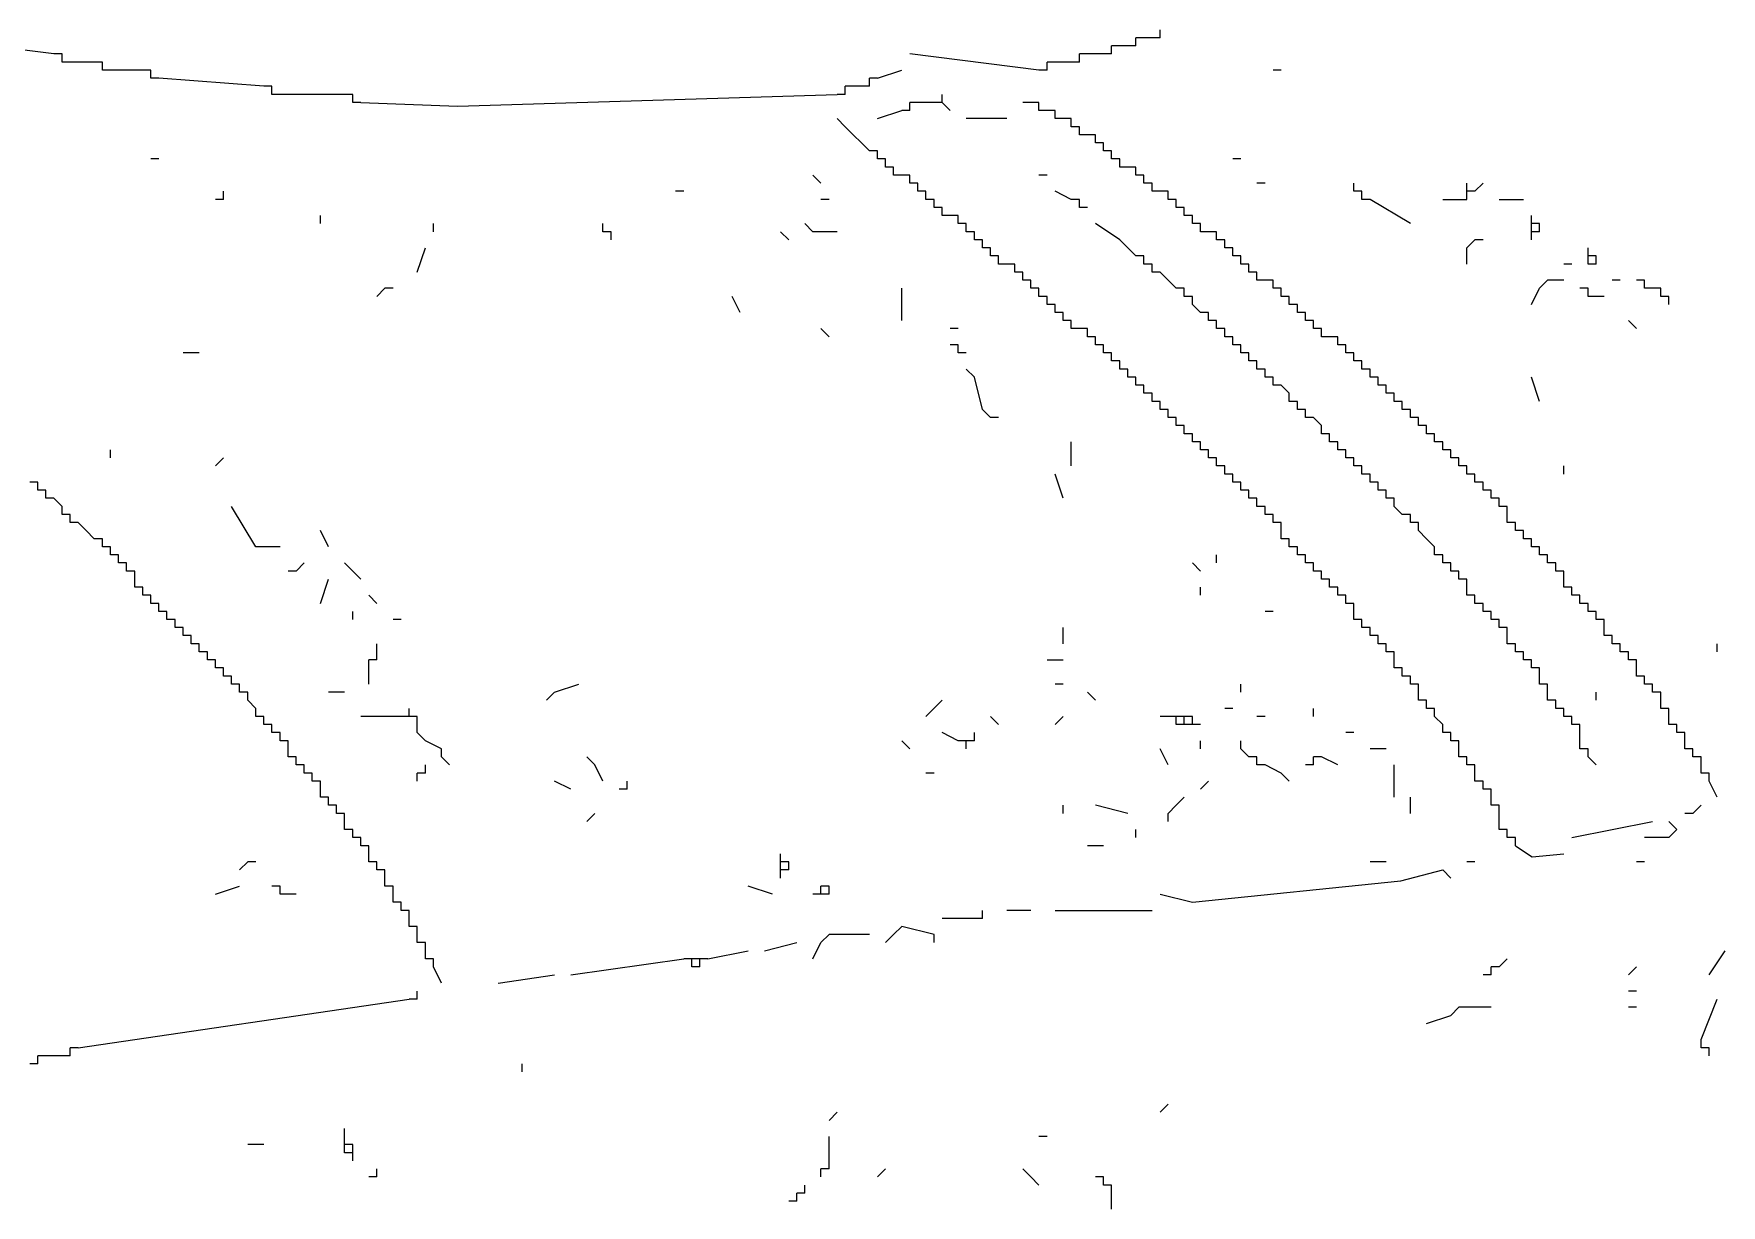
# Model space of a CAD drawing. Extents: x 0.03 to 8.61, y 0.04 to 5.34.
# Drawn here: x 5.547 to 7.011, y 1.635 to 2.649 of the extents above; entities that cross this region are included whole.
import ezdxf

# ---------------------------------------------------------------- set-up
doc = ezdxf.new("R2010")
doc.units = 0

msp = doc.modelspace()

# ---------------------------------------------------------------- linework, layer by layer
at = {"color": 7, "linetype": 'CONTINUOUS'}
for p, q in [((6.524, 2.646), (6.524, 2.653)), ((5.565, 2.632), (5.509, 2.639)), ((6.489, 2.639), (6.482, 2.639)), ((6.482, 2.632), (6.482, 2.639)), ((6.496, 2.639), (6.489, 2.639)), ((6.503, 2.639), (6.496, 2.639)), ((6.51, 2.646), (6.503, 2.646)), ((6.503, 2.639), (6.503, 2.646)), ((6.517, 2.646), (6.51, 2.646)), ((6.524, 2.646), (6.517, 2.646)), ((5.572, 2.632), (5.565, 2.632)), ((5.572, 2.625), (5.572, 2.632)), ((5.579, 2.625), (5.572, 2.625)), ((5.6, 2.625), (5.579, 2.625)), ((5.607, 2.625), (5.6, 2.625)), ((5.607, 2.618), (5.607, 2.625)), ((6.419, 2.618), (6.307, 2.632)), ((6.433, 2.625), (6.426, 2.625)), ((6.426, 2.618), (6.426, 2.625)), ((6.447, 2.625), (6.433, 2.625)), ((6.454, 2.625), (6.447, 2.625)), ((6.461, 2.632), (6.454, 2.632)), ((6.454, 2.625), (6.454, 2.632)), ((6.475, 2.632), (6.461, 2.632)), ((6.482, 2.632), (6.475, 2.632)), ((5.614, 2.618), (5.607, 2.618)), ((5.642, 2.618), (5.614, 2.618)), ((5.649, 2.618), (5.642, 2.618)), ((5.649, 2.611), (5.649, 2.618)), ((5.656, 2.611), (5.649, 2.611)), ((5.747, 2.604), (5.656, 2.611)), ((6.426, 2.618), (6.419, 2.618)), ((6.629, 2.618), (6.622, 2.618)), ((5.754, 2.604), (5.747, 2.604)), ((5.754, 2.597), (5.754, 2.604)), ((5.761, 2.597), (5.754, 2.597)), ((5.817, 2.597), (5.761, 2.597)), ((5.824, 2.597), (5.817, 2.597)), ((5.824, 2.59), (5.824, 2.597)), ((5.831, 2.59), (5.824, 2.59)), ((5.831, 2.59), (5.9148, 2.5868)), ((5.9148, 2.5868), (6.244, 2.597)), ((6.251, 2.597), (6.244, 2.597)), ((6.251, 2.597), (6.251, 2.604)), ((6.307, 2.583), (6.307, 2.59)), ((6.328, 2.59), (6.314, 2.59)), ((6.342, 2.583), (6.335, 2.59)), ((6.251, 2.569), (6.244, 2.576)), ((6.307, 2.583), (6.3, 2.583)), ((6.391, 2.576), (6.356, 2.576)), ((6.426, 2.583), (6.419, 2.583)), ((6.433, 2.583), (6.426, 2.583)), ((6.433, 2.576), (6.433, 2.583)), ((6.44, 2.576), (6.433, 2.576)), ((6.454, 2.569), (6.447, 2.569)), ((6.461, 2.562), (6.454, 2.562)), ((6.279, 2.548), (6.272, 2.548)), ((6.279, 2.541), (6.279, 2.548)), ((6.482, 2.548), (6.475, 2.548)), ((6.286, 2.541), (6.279, 2.541)), ((6.286, 2.534), (6.286, 2.541)), ((6.293, 2.534), (6.286, 2.534)), ((6.293, 2.527), (6.293, 2.534)), ((6.489, 2.541), (6.482, 2.541)), ((6.489, 2.534), (6.489, 2.541)), ((6.496, 2.534), (6.489, 2.534)), ((6.3, 2.527), (6.293, 2.527)), ((6.307, 2.527), (6.3, 2.527)), ((6.307, 2.52), (6.307, 2.527)), ((6.314, 2.52), (6.307, 2.52)), ((6.314, 2.513), (6.314, 2.52)), ((6.426, 2.527), (6.419, 2.527)), ((6.517, 2.52), (6.51, 2.52)), ((6.692, 2.513), (6.692, 2.52)), ((6.79, 2.513), (6.79, 2.52)), ((6.797, 2.513), (6.804, 2.52)), ((6.111, 2.513), (6.104, 2.513)), ((6.321, 2.513), (6.314, 2.513)), ((6.321, 2.506), (6.321, 2.513)), ((6.328, 2.506), (6.321, 2.506)), ((6.328, 2.499), (6.328, 2.506)), ((6.447, 2.506), (6.433, 2.513)), ((6.454, 2.506), (6.447, 2.506)), ((6.454, 2.499), (6.454, 2.506)), ((6.524, 2.513), (6.517, 2.513)), ((6.699, 2.513), (6.692, 2.513)), ((6.699, 2.506), (6.699, 2.513)), ((6.706, 2.506), (6.699, 2.506)), ((6.741, 2.485), (6.706, 2.506)), ((6.769, 2.506), (6.79, 2.506)), ((6.797, 2.513), (6.79, 2.513)), ((6.79, 2.506), (6.79, 2.513)), ((6.818, 2.506), (6.839, 2.506)), ((5.796, 2.485), (5.796, 2.492)), ((6.335, 2.499), (6.328, 2.499)), ((6.335, 2.492), (6.335, 2.499)), ((6.342, 2.492), (6.335, 2.492)), ((6.349, 2.492), (6.342, 2.492)), ((6.349, 2.485), (6.349, 2.492)), ((6.461, 2.499), (6.454, 2.499)), ((6.552, 2.492), (6.545, 2.492)), ((6.846, 2.485), (6.846, 2.492)), ((5.894, 2.478), (5.894, 2.485)), ((6.041, 2.478), (6.041, 2.485)), ((6.048, 2.478), (6.041, 2.478)), ((6.048, 2.471), (6.048, 2.478)), ((6.202, 2.471), (6.195, 2.478)), ((6.223, 2.478), (6.216, 2.485)), ((6.244, 2.478), (6.223, 2.478)), ((6.356, 2.485), (6.349, 2.485)), ((6.356, 2.478), (6.356, 2.485)), ((6.363, 2.478), (6.356, 2.478)), ((6.363, 2.471), (6.363, 2.478)), ((6.489, 2.471), (6.468, 2.485)), ((6.559, 2.485), (6.552, 2.485)), ((6.559, 2.478), (6.559, 2.485)), ((6.566, 2.478), (6.559, 2.478)), ((6.853, 2.485), (6.846, 2.485)), ((6.846, 2.478), (6.846, 2.485)), ((6.853, 2.478), (6.846, 2.478)), ((6.846, 2.471), (6.846, 2.478)), ((6.853, 2.478), (6.853, 2.485)), ((5.88, 2.443), (5.887, 2.464)), ((6.37, 2.471), (6.363, 2.471)), ((6.37, 2.464), (6.37, 2.471)), ((6.377, 2.464), (6.37, 2.464)), ((6.377, 2.457), (6.377, 2.464)), ((6.496, 2.464), (6.489, 2.471)), ((6.503, 2.457), (6.496, 2.464)), ((6.79, 2.464), (6.797, 2.471)), ((6.79, 2.45), (6.79, 2.464)), ((6.804, 2.471), (6.797, 2.471)), ((6.895, 2.457), (6.895, 2.464)), ((6.384, 2.457), (6.377, 2.457)), ((6.384, 2.45), (6.384, 2.457)), ((6.391, 2.45), (6.384, 2.45)), ((6.398, 2.45), (6.391, 2.45)), ((6.398, 2.443), (6.398, 2.45)), ((6.51, 2.457), (6.503, 2.457)), ((6.51, 2.45), (6.51, 2.457)), ((6.517, 2.45), (6.51, 2.45)), ((6.517, 2.443), (6.517, 2.45)), ((6.594, 2.457), (6.587, 2.457)), ((6.601, 2.45), (6.594, 2.45)), ((6.881, 2.45), (6.874, 2.45)), ((6.902, 2.457), (6.895, 2.457)), ((6.895, 2.45), (6.895, 2.457)), ((6.902, 2.45), (6.895, 2.45)), ((6.902, 2.45), (6.902, 2.457)), ((5.845, 2.422), (5.852, 2.429)), ((5.859, 2.429), (5.852, 2.429)), ((6.3, 2.401), (6.3, 2.429)), ((6.405, 2.443), (6.398, 2.443)), ((6.405, 2.436), (6.405, 2.443)), ((6.412, 2.436), (6.405, 2.436)), ((6.412, 2.429), (6.412, 2.436)), ((6.419, 2.422), (6.419, 2.429)), ((6.524, 2.443), (6.517, 2.443)), ((6.531, 2.436), (6.524, 2.443)), ((6.538, 2.429), (6.531, 2.436)), ((6.545, 2.429), (6.538, 2.429)), ((6.545, 2.422), (6.545, 2.429)), ((6.608, 2.443), (6.601, 2.443)), ((6.608, 2.436), (6.608, 2.443)), ((6.615, 2.436), (6.608, 2.436)), ((6.846, 2.415), (6.853, 2.429)), ((6.853, 2.429), (6.86, 2.436)), ((6.874, 2.436), (6.86, 2.436)), ((6.895, 2.429), (6.888, 2.429)), ((6.923, 2.436), (6.916, 2.436)), ((6.944, 2.436), (6.937, 2.436)), ((6.944, 2.429), (6.944, 2.436)), ((6.951, 2.429), (6.944, 2.429)), ((6.958, 2.429), (6.951, 2.429)), ((6.958, 2.422), (6.958, 2.429)), ((6.16, 2.408), (6.153, 2.422)), ((6.426, 2.422), (6.419, 2.422)), ((6.426, 2.415), (6.426, 2.422)), ((6.433, 2.415), (6.426, 2.415)), ((6.433, 2.408), (6.433, 2.415)), ((6.552, 2.422), (6.545, 2.422)), ((6.552, 2.415), (6.552, 2.422)), ((6.559, 2.408), (6.552, 2.415)), ((6.902, 2.422), (6.895, 2.422)), ((6.909, 2.422), (6.902, 2.422)), ((6.965, 2.422), (6.958, 2.422)), ((6.965, 2.415), (6.965, 2.422)), ((6.44, 2.408), (6.433, 2.408)), ((6.44, 2.401), (6.44, 2.408)), ((6.447, 2.401), (6.44, 2.401)), ((6.566, 2.408), (6.559, 2.408)), ((6.566, 2.401), (6.566, 2.408)), ((6.573, 2.401), (6.566, 2.401)), ((6.573, 2.394), (6.573, 2.401)), ((6.65, 2.408), (6.643, 2.408)), ((6.657, 2.401), (6.65, 2.401)), ((6.937, 2.394), (6.93, 2.401)), ((6.237, 2.387), (6.23, 2.394)), ((6.349, 2.394), (6.342, 2.394)), ((6.454, 2.394), (6.447, 2.394)), ((6.461, 2.394), (6.454, 2.394)), ((6.461, 2.387), (6.461, 2.394)), ((6.468, 2.387), (6.461, 2.387)), ((6.468, 2.38), (6.468, 2.387)), ((6.58, 2.394), (6.573, 2.394)), ((6.58, 2.387), (6.58, 2.394)), ((6.587, 2.387), (6.58, 2.387)), ((6.587, 2.38), (6.587, 2.387)), ((6.664, 2.394), (6.657, 2.394)), ((6.664, 2.387), (6.664, 2.394)), ((6.671, 2.387), (6.664, 2.387)), ((5.691, 2.373), (5.677, 2.373)), ((6.349, 2.38), (6.342, 2.38)), ((6.349, 2.373), (6.349, 2.38)), ((6.356, 2.373), (6.349, 2.373)), ((6.475, 2.38), (6.468, 2.38)), ((6.475, 2.373), (6.475, 2.38)), ((6.482, 2.373), (6.475, 2.373)), ((6.482, 2.366), (6.482, 2.373)), ((6.594, 2.38), (6.587, 2.38)), ((6.594, 2.373), (6.594, 2.38)), ((6.601, 2.373), (6.594, 2.373)), ((6.601, 2.366), (6.601, 2.373)), ((6.363, 2.352), (6.356, 2.359)), ((6.489, 2.366), (6.482, 2.366)), ((6.489, 2.359), (6.489, 2.366)), ((6.496, 2.359), (6.489, 2.359)), ((6.496, 2.352), (6.496, 2.359)), ((6.608, 2.366), (6.601, 2.366)), ((6.608, 2.359), (6.608, 2.366)), ((6.615, 2.359), (6.608, 2.359)), ((6.615, 2.352), (6.615, 2.359)), ((6.37, 2.324), (6.363, 2.352)), ((6.503, 2.352), (6.496, 2.352)), ((6.503, 2.345), (6.503, 2.352)), ((6.51, 2.345), (6.503, 2.345)), ((6.51, 2.338), (6.51, 2.345)), ((6.622, 2.352), (6.615, 2.352)), ((6.622, 2.345), (6.622, 2.352)), ((6.629, 2.345), (6.622, 2.345)), ((6.636, 2.338), (6.629, 2.345)), ((6.72, 2.345), (6.713, 2.345)), ((6.853, 2.331), (6.846, 2.352)), ((6.517, 2.338), (6.51, 2.338)), ((6.517, 2.331), (6.517, 2.338)), ((6.524, 2.331), (6.517, 2.331)), ((6.524, 2.324), (6.524, 2.331)), ((6.636, 2.331), (6.636, 2.338)), ((6.643, 2.331), (6.636, 2.331)), ((6.643, 2.324), (6.643, 2.331)), ((6.727, 2.338), (6.72, 2.338)), ((6.377, 2.317), (6.37, 2.324)), ((6.384, 2.317), (6.377, 2.317)), ((6.531, 2.324), (6.524, 2.324)), ((6.531, 2.317), (6.531, 2.324)), ((6.538, 2.317), (6.531, 2.317)), ((6.538, 2.31), (6.538, 2.317)), ((6.65, 2.324), (6.643, 2.324)), ((6.65, 2.317), (6.65, 2.324)), ((6.657, 2.317), (6.65, 2.317)), ((6.664, 2.31), (6.657, 2.317)), ((6.741, 2.324), (6.734, 2.324)), ((6.748, 2.317), (6.741, 2.317)), ((6.545, 2.31), (6.538, 2.31)), ((6.545, 2.303), (6.545, 2.31)), ((6.552, 2.303), (6.545, 2.303)), ((6.552, 2.296), (6.552, 2.303)), ((6.664, 2.303), (6.664, 2.31)), ((6.671, 2.303), (6.664, 2.303)), ((6.671, 2.296), (6.671, 2.303)), ((6.755, 2.31), (6.748, 2.31)), ((6.762, 2.303), (6.755, 2.303)), ((6.447, 2.275), (6.447, 2.296)), ((6.559, 2.296), (6.552, 2.296)), ((6.559, 2.289), (6.559, 2.296)), ((6.566, 2.289), (6.559, 2.289)), ((6.566, 2.282), (6.566, 2.289)), ((6.678, 2.296), (6.671, 2.296)), ((6.678, 2.289), (6.678, 2.296)), ((6.685, 2.289), (6.678, 2.289)), ((6.685, 2.282), (6.685, 2.289)), ((6.769, 2.296), (6.762, 2.296)), ((6.776, 2.289), (6.769, 2.289)), ((5.705, 2.275), (5.712, 2.282)), ((6.44, 2.247), (6.433, 2.268)), ((6.573, 2.282), (6.566, 2.282)), ((6.573, 2.275), (6.573, 2.282)), ((6.58, 2.275), (6.573, 2.275)), ((6.58, 2.268), (6.58, 2.275)), ((6.587, 2.268), (6.58, 2.268)), ((6.587, 2.261), (6.587, 2.268)), ((6.692, 2.282), (6.685, 2.282)), ((6.692, 2.275), (6.692, 2.282)), ((6.699, 2.275), (6.692, 2.275)), ((6.699, 2.268), (6.699, 2.275)), ((6.706, 2.268), (6.699, 2.268)), ((6.706, 2.261), (6.706, 2.268)), ((6.783, 2.282), (6.776, 2.282)), ((6.79, 2.275), (6.783, 2.275)), ((6.797, 2.268), (6.79, 2.268)), ((6.874, 2.268), (6.874, 2.275)), ((5.551, 2.261), (5.544, 2.261)), ((5.551, 2.254), (5.551, 2.261)), ((5.558, 2.254), (5.551, 2.254)), ((5.558, 2.247), (5.558, 2.254)), ((6.594, 2.261), (6.587, 2.261)), ((6.594, 2.254), (6.594, 2.261)), ((6.601, 2.254), (6.594, 2.254)), ((6.601, 2.247), (6.601, 2.254)), ((6.713, 2.261), (6.706, 2.261)), ((6.713, 2.254), (6.713, 2.261)), ((6.72, 2.254), (6.713, 2.254)), ((6.72, 2.247), (6.72, 2.254)), ((6.804, 2.261), (6.797, 2.261)), ((5.565, 2.247), (5.558, 2.247)), ((5.572, 2.24), (5.565, 2.247)), ((5.572, 2.233), (5.572, 2.24)), ((5.74, 2.205), (5.719, 2.24)), ((6.608, 2.24), (6.608, 2.247)), ((6.615, 2.233), (6.615, 2.24)), ((6.727, 2.247), (6.72, 2.247)), ((6.727, 2.24), (6.727, 2.247)), ((6.734, 2.233), (6.727, 2.24)), ((5.579, 2.233), (5.572, 2.233)), ((5.579, 2.226), (5.579, 2.233)), ((5.586, 2.226), (5.579, 2.226)), ((5.593, 2.219), (5.586, 2.226)), ((6.622, 2.233), (6.615, 2.233)), ((6.622, 2.226), (6.622, 2.233)), ((6.629, 2.226), (6.622, 2.226)), ((6.629, 2.219), (6.629, 2.226)), ((6.741, 2.233), (6.734, 2.233)), ((6.741, 2.226), (6.741, 2.233)), ((6.748, 2.226), (6.741, 2.226)), ((6.748, 2.219), (6.748, 2.226)), ((6.825, 2.226), (6.825, 2.233)), ((6.832, 2.226), (6.825, 2.226)), ((6.832, 2.219), (6.832, 2.226)), ((5.6, 2.212), (5.593, 2.219)), ((5.803, 2.205), (5.796, 2.219)), ((6.629, 2.212), (6.629, 2.219)), ((6.636, 2.212), (6.629, 2.212)), ((6.636, 2.205), (6.636, 2.212)), ((6.755, 2.212), (6.748, 2.219)), ((6.762, 2.205), (6.755, 2.212)), ((6.839, 2.219), (6.832, 2.219)), ((6.839, 2.212), (6.839, 2.219)), ((6.846, 2.212), (6.839, 2.212)), ((6.846, 2.205), (6.846, 2.212)), ((5.761, 2.205), (5.74, 2.205)), ((6.573, 2.191), (6.573, 2.198)), ((6.643, 2.198), (6.643, 2.205)), ((6.65, 2.198), (6.643, 2.198)), ((6.65, 2.191), (6.65, 2.198)), ((6.762, 2.198), (6.762, 2.205)), ((6.769, 2.198), (6.762, 2.198)), ((6.769, 2.191), (6.769, 2.198)), ((6.853, 2.205), (6.846, 2.205)), ((6.86, 2.198), (6.853, 2.198)), ((5.775, 2.184), (5.768, 2.184)), ((5.775, 2.184), (5.782, 2.191)), ((5.824, 2.184), (5.817, 2.191)), ((5.831, 2.177), (5.824, 2.184)), ((6.559, 2.184), (6.552, 2.191)), ((6.657, 2.191), (6.65, 2.191)), ((6.657, 2.184), (6.657, 2.191)), ((6.664, 2.184), (6.657, 2.184)), ((6.776, 2.191), (6.769, 2.191)), ((6.776, 2.184), (6.776, 2.191)), ((6.783, 2.184), (6.776, 2.184)), ((6.783, 2.177), (6.783, 2.184)), ((6.867, 2.191), (6.86, 2.191)), ((6.874, 2.184), (6.867, 2.184)), ((5.635, 2.17), (5.635, 2.177)), ((5.642, 2.17), (5.635, 2.17)), ((5.642, 2.163), (5.642, 2.17)), ((6.559, 2.163), (6.559, 2.17)), ((6.671, 2.177), (6.664, 2.177)), ((6.678, 2.17), (6.671, 2.17)), ((6.678, 2.163), (6.678, 2.17)), ((6.79, 2.177), (6.783, 2.177)), ((6.79, 2.17), (6.79, 2.177)), ((6.79, 2.163), (6.79, 2.17)), ((6.874, 2.17), (6.874, 2.177)), ((6.881, 2.17), (6.874, 2.17)), ((6.881, 2.163), (6.881, 2.17)), ((5.649, 2.163), (5.642, 2.163)), ((5.649, 2.156), (5.649, 2.163)), ((5.656, 2.156), (5.649, 2.156)), ((5.656, 2.149), (5.656, 2.156)), ((5.845, 2.156), (5.838, 2.163)), ((6.685, 2.156), (6.685, 2.163)), ((6.692, 2.149), (6.692, 2.156)), ((6.797, 2.163), (6.79, 2.163)), ((6.797, 2.156), (6.797, 2.163)), ((6.804, 2.156), (6.797, 2.156)), ((6.804, 2.149), (6.804, 2.156)), ((6.888, 2.163), (6.881, 2.163)), ((6.888, 2.156), (6.888, 2.163)), ((6.895, 2.156), (6.888, 2.156)), ((5.663, 2.149), (5.656, 2.149)), ((5.663, 2.142), (5.663, 2.149)), ((5.67, 2.142), (5.663, 2.142)), ((5.67, 2.135), (5.67, 2.142)), ((5.824, 2.142), (5.824, 2.149)), ((5.866, 2.142), (5.859, 2.142)), ((6.622, 2.149), (6.615, 2.149)), ((6.692, 2.142), (6.692, 2.149)), ((6.699, 2.135), (6.699, 2.142)), ((6.811, 2.149), (6.804, 2.149)), ((6.811, 2.142), (6.811, 2.149)), ((6.818, 2.142), (6.811, 2.142)), ((6.818, 2.135), (6.818, 2.142)), ((6.902, 2.149), (6.895, 2.149)), ((6.909, 2.142), (6.902, 2.142)), ((5.677, 2.135), (5.67, 2.135)), ((5.677, 2.128), (5.677, 2.135)), ((5.684, 2.128), (5.677, 2.128)), ((5.684, 2.121), (5.684, 2.128)), ((6.44, 2.121), (6.44, 2.135)), ((6.706, 2.135), (6.699, 2.135)), ((6.713, 2.128), (6.706, 2.128)), ((6.713, 2.121), (6.713, 2.128)), ((6.825, 2.135), (6.818, 2.135)), ((6.825, 2.128), (6.825, 2.135)), ((6.825, 2.121), (6.825, 2.128)), ((6.909, 2.128), (6.909, 2.135)), ((6.916, 2.128), (6.909, 2.128)), ((6.916, 2.121), (6.916, 2.128)), ((5.691, 2.121), (5.684, 2.121)), ((5.691, 2.114), (5.691, 2.121)), ((5.698, 2.114), (5.691, 2.114)), ((5.698, 2.107), (5.698, 2.114)), ((5.705, 2.107), (5.698, 2.107)), ((5.705, 2.1), (5.705, 2.107)), ((5.845, 2.107), (5.838, 2.107)), ((5.838, 2.1), (5.838, 2.107)), ((5.845, 2.114), (5.845, 2.121)), ((5.845, 2.107), (5.845, 2.114)), ((6.426, 2.107), (6.44, 2.107)), ((6.72, 2.121), (6.713, 2.121)), ((6.72, 2.114), (6.72, 2.121)), ((6.727, 2.107), (6.727, 2.114)), ((6.727, 2.1), (6.727, 2.107)), ((6.832, 2.121), (6.825, 2.121)), ((6.832, 2.114), (6.832, 2.121)), ((6.839, 2.114), (6.832, 2.114)), ((6.839, 2.107), (6.839, 2.114)), ((6.846, 2.107), (6.839, 2.107)), ((6.846, 2.1), (6.846, 2.107)), ((6.923, 2.121), (6.916, 2.121)), ((6.923, 2.114), (6.923, 2.121)), ((6.93, 2.114), (6.923, 2.114)), ((7.007, 2.114), (7.007, 2.121)), ((5.712, 2.1), (5.705, 2.1)), ((5.712, 2.093), (5.712, 2.1)), ((5.719, 2.093), (5.712, 2.093)), ((5.838, 2.086), (5.838, 2.1)), ((6.734, 2.093), (6.734, 2.1)), ((6.741, 2.093), (6.734, 2.093)), ((6.853, 2.1), (6.846, 2.1)), ((6.853, 2.093), (6.853, 2.1)), ((6.853, 2.086), (6.853, 2.093)), ((6.937, 2.093), (6.937, 2.1)), ((6.944, 2.093), (6.937, 2.093)), ((6.944, 2.086), (6.944, 2.093)), ((5.726, 2.086), (5.719, 2.086)), ((5.733, 2.079), (5.726, 2.079)), ((5.817, 2.079), (5.803, 2.079)), ((5.992, 2.072), (5.999, 2.079)), ((5.999, 2.079), (6.02, 2.086)), ((6.44, 2.086), (6.433, 2.086)), ((6.468, 2.072), (6.461, 2.079)), ((6.594, 2.079), (6.594, 2.086)), ((6.748, 2.086), (6.741, 2.086)), ((6.748, 2.079), (6.748, 2.086)), ((6.748, 2.072), (6.748, 2.079)), ((6.86, 2.086), (6.853, 2.086)), ((6.86, 2.079), (6.86, 2.086)), ((6.86, 2.072), (6.86, 2.079)), ((6.902, 2.072), (6.902, 2.079)), ((6.951, 2.086), (6.944, 2.086)), ((6.958, 2.079), (6.951, 2.079)), ((5.74, 2.065), (5.733, 2.072)), ((5.74, 2.058), (5.74, 2.065)), ((5.873, 2.058), (5.873, 2.065)), ((6.321, 2.058), (6.335, 2.072)), ((6.587, 2.065), (6.58, 2.065)), ((6.657, 2.058), (6.657, 2.065)), ((6.755, 2.072), (6.748, 2.072)), ((6.755, 2.065), (6.755, 2.072)), ((6.762, 2.065), (6.755, 2.065)), ((6.762, 2.058), (6.762, 2.065)), ((6.867, 2.072), (6.86, 2.072)), ((6.867, 2.065), (6.867, 2.072)), ((6.874, 2.065), (6.867, 2.065)), ((6.874, 2.058), (6.874, 2.065)), ((6.958, 2.065), (6.958, 2.072)), ((6.965, 2.065), (6.958, 2.065)), ((5.747, 2.058), (5.74, 2.058)), ((5.747, 2.051), (5.747, 2.058)), ((5.754, 2.051), (5.747, 2.051)), ((5.754, 2.044), (5.754, 2.051)), ((5.866, 2.058), (5.831, 2.058)), ((5.873, 2.058), (5.866, 2.058)), ((5.88, 2.058), (5.873, 2.058)), ((5.88, 2.051), (5.88, 2.058)), ((5.88, 2.044), (5.88, 2.051)), ((6.384, 2.051), (6.377, 2.058)), ((6.433, 2.051), (6.44, 2.058)), ((6.531, 2.058), (6.524, 2.058)), ((6.538, 2.058), (6.531, 2.058)), ((6.545, 2.058), (6.538, 2.058)), ((6.538, 2.051), (6.538, 2.058)), ((6.545, 2.051), (6.538, 2.051)), ((6.552, 2.058), (6.545, 2.058)), ((6.545, 2.051), (6.545, 2.058)), ((6.552, 2.051), (6.545, 2.051)), ((6.552, 2.051), (6.552, 2.058)), ((6.559, 2.051), (6.552, 2.051)), ((6.615, 2.058), (6.608, 2.058)), ((6.769, 2.051), (6.762, 2.058)), ((6.881, 2.058), (6.874, 2.058)), ((6.881, 2.051), (6.881, 2.058)), ((6.888, 2.051), (6.881, 2.051)), ((6.888, 2.044), (6.888, 2.051)), ((6.965, 2.051), (6.965, 2.058)), ((6.972, 2.051), (6.965, 2.051)), ((6.972, 2.044), (6.972, 2.051)), ((5.761, 2.044), (5.754, 2.044)), ((5.768, 2.037), (5.761, 2.037)), ((5.887, 2.037), (5.88, 2.044)), ((5.901, 2.03), (5.887, 2.037)), ((6.307, 2.03), (6.3, 2.037)), ((6.349, 2.037), (6.335, 2.044)), ((6.356, 2.037), (6.349, 2.037)), ((6.363, 2.037), (6.356, 2.037)), ((6.356, 2.03), (6.356, 2.037)), ((6.363, 2.037), (6.363, 2.044)), ((6.559, 2.03), (6.559, 2.037)), ((6.594, 2.03), (6.594, 2.037)), ((6.692, 2.044), (6.685, 2.044)), ((6.776, 2.037), (6.776, 2.044)), ((6.783, 2.037), (6.776, 2.037)), ((6.783, 2.03), (6.783, 2.037)), ((6.888, 2.037), (6.888, 2.044)), ((6.888, 2.03), (6.888, 2.037)), ((6.979, 2.044), (6.972, 2.044)), ((6.979, 2.037), (6.979, 2.044)), ((6.979, 2.03), (6.979, 2.037)), ((5.768, 2.023), (5.768, 2.03)), ((5.775, 2.023), (5.768, 2.023)), ((5.775, 2.016), (5.775, 2.023)), ((5.901, 2.023), (5.901, 2.03)), ((5.908, 2.016), (5.901, 2.023)), ((6.034, 2.016), (6.027, 2.023)), ((6.531, 2.016), (6.524, 2.03)), ((6.601, 2.023), (6.594, 2.03)), ((6.608, 2.023), (6.601, 2.023)), ((6.608, 2.016), (6.608, 2.023)), ((6.664, 2.023), (6.657, 2.023)), ((6.657, 2.016), (6.657, 2.023)), ((6.678, 2.016), (6.664, 2.023)), ((6.72, 2.03), (6.706, 2.03)), ((6.783, 2.023), (6.783, 2.03)), ((6.79, 2.016), (6.79, 2.023)), ((6.895, 2.03), (6.888, 2.03)), ((6.895, 2.023), (6.895, 2.03)), ((6.902, 2.016), (6.895, 2.023)), ((6.986, 2.03), (6.979, 2.03)), ((6.986, 2.023), (6.986, 2.03)), ((6.993, 2.023), (6.986, 2.023)), ((5.782, 2.016), (5.775, 2.016)), ((5.782, 2.009), (5.782, 2.016)), ((5.789, 2.009), (5.782, 2.009)), ((5.789, 2.002), (5.789, 2.009)), ((5.88, 2.002), (5.88, 2.009)), ((6.041, 2.002), (6.034, 2.016)), ((6.615, 2.016), (6.608, 2.016)), ((6.629, 2.009), (6.615, 2.016)), ((6.636, 2.002), (6.629, 2.009)), ((6.657, 2.016), (6.65, 2.016)), ((6.727, 1.988), (6.727, 2.016)), ((6.797, 2.016), (6.79, 2.016)), ((6.993, 2.009), (6.993, 2.016)), ((7, 2.009), (6.993, 2.009)), ((7, 2.002), (7, 2.009)), ((5.796, 2.002), (5.789, 2.002)), ((5.796, 1.988), (5.796, 1.995)), ((6.013, 1.995), (5.999, 2.002)), ((6.062, 1.995), (6.055, 1.995)), ((6.062, 1.995), (6.062, 2.002)), ((6.559, 1.995), (6.566, 2.002)), ((6.804, 1.995), (6.804, 2.002)), ((6.811, 1.995), (6.804, 1.995)), ((7.007, 1.988), (7, 2.002)), ((5.803, 1.988), (5.796, 1.988)), ((5.803, 1.981), (5.803, 1.988)), ((5.81, 1.981), (5.803, 1.981)), ((5.81, 1.974), (5.81, 1.981)), ((6.496, 1.974), (6.468, 1.981)), ((6.531, 1.974), (6.538, 1.981)), ((6.538, 1.981), (6.545, 1.988)), ((6.741, 1.974), (6.741, 1.988)), ((6.818, 1.981), (6.811, 1.981)), ((6.986, 1.974), (6.993, 1.981)), ((5.817, 1.974), (5.81, 1.974)), ((5.817, 1.967), (5.817, 1.974)), ((5.817, 1.96), (5.817, 1.967)), ((6.027, 1.967), (6.034, 1.974)), ((6.531, 1.967), (6.531, 1.974)), ((6.818, 1.967), (6.818, 1.974)), ((6.881, 1.953), (6.951, 1.967)), ((6.972, 1.96), (6.965, 1.967)), ((6.986, 1.974), (6.979, 1.974)), ((5.824, 1.96), (5.817, 1.96)), ((5.824, 1.953), (5.824, 1.96)), ((5.831, 1.953), (5.824, 1.953)), ((5.831, 1.946), (5.831, 1.953)), ((5.838, 1.946), (5.831, 1.946)), ((6.503, 1.953), (6.503, 1.96)), ((6.825, 1.96), (6.818, 1.96)), ((6.825, 1.953), (6.825, 1.96)), ((6.832, 1.946), (6.832, 1.953)), ((5.726, 1.925), (5.733, 1.932)), ((5.74, 1.932), (5.733, 1.932)), ((5.838, 1.932), (5.838, 1.939)), ((5.845, 1.932), (5.838, 1.932)), ((5.845, 1.925), (5.845, 1.932)), ((6.195, 1.932), (6.195, 1.939)), ((6.72, 1.932), (6.706, 1.932)), ((6.797, 1.932), (6.79, 1.932)), ((5.852, 1.925), (5.845, 1.925)), ((5.852, 1.911), (5.852, 1.918)), ((6.776, 1.918), (6.769, 1.925)), ((5.705, 1.904), (5.726, 1.911)), ((5.761, 1.911), (5.754, 1.911)), ((5.761, 1.904), (5.761, 1.911)), ((5.768, 1.904), (5.761, 1.904)), ((5.775, 1.904), (5.768, 1.904)), ((5.859, 1.911), (5.852, 1.911)), ((5.859, 1.904), (5.859, 1.911)), ((5.859, 1.897), (5.859, 1.904)), ((6.188, 1.904), (6.167, 1.911)), ((6.23, 1.904), (6.223, 1.904)), ((6.237, 1.911), (6.23, 1.911)), ((6.23, 1.904), (6.23, 1.911)), ((6.237, 1.904), (6.23, 1.904)), ((6.237, 1.904), (6.237, 1.911)), ((5.866, 1.897), (5.859, 1.897)), ((5.866, 1.89), (5.866, 1.897)), ((5.873, 1.89), (5.866, 1.89)), ((5.873, 1.883), (5.873, 1.89)), ((6.37, 1.883), (6.37, 1.89)), ((6.433, 1.89), (6.517, 1.89)), ((5.873, 1.876), (5.873, 1.883)), ((5.88, 1.876), (5.873, 1.876)), ((5.88, 1.869), (5.88, 1.876)), ((6.293, 1.869), (6.3, 1.876)), ((6.363, 1.883), (6.335, 1.883)), ((6.37, 1.883), (6.363, 1.883)), ((5.88, 1.862), (5.88, 1.869)), ((5.887, 1.862), (5.88, 1.862)), ((5.887, 1.855), (5.887, 1.862)), ((6.181, 1.855), (6.209, 1.862)), ((6.223, 1.848), (6.23, 1.862)), ((6.23, 1.862), (6.237, 1.869)), ((6.272, 1.869), (6.237, 1.869)), ((6.286, 1.862), (6.293, 1.869)), ((6.328, 1.862), (6.328, 1.869)), ((5.887, 1.848), (5.887, 1.855)), ((5.894, 1.848), (5.887, 1.848)), ((5.894, 1.841), (5.894, 1.848)), ((6.013, 1.834), (6.111, 1.848)), ((6.118, 1.848), (6.111, 1.848)), ((6.125, 1.848), (6.118, 1.848)), ((6.118, 1.841), (6.118, 1.848)), ((6.132, 1.848), (6.125, 1.848)), ((6.125, 1.841), (6.125, 1.848)), ((6.132, 1.848), (6.167, 1.855)), ((6.818, 1.841), (6.825, 1.848)), ((7, 1.834), (7.014, 1.855)), ((5.901, 1.827), (5.894, 1.841)), ((5.95, 1.827), (5.999, 1.834)), ((6.125, 1.841), (6.118, 1.841)), ((6.811, 1.834), (6.804, 1.834)), ((6.818, 1.841), (6.811, 1.841)), ((6.811, 1.834), (6.811, 1.841)), ((6.93, 1.834), (6.937, 1.841)), ((5.88, 1.813), (5.88, 1.82)), ((6.937, 1.82), (6.93, 1.82)), ((5.586, 1.771), (5.873, 1.813)), ((5.88, 1.813), (5.873, 1.813)), ((6.776, 1.799), (6.783, 1.806)), ((6.811, 1.806), (6.783, 1.806)), ((6.937, 1.806), (6.93, 1.806)), ((6.993, 1.778), (7.007, 1.813)), ((5.586, 1.771), (5.579, 1.771)), ((5.579, 1.764), (5.579, 1.771)), ((6.993, 1.771), (6.993, 1.778)), ((7, 1.771), (6.993, 1.771)), ((7, 1.764), (7, 1.771)), ((5.551, 1.757), (5.544, 1.757)), ((5.558, 1.764), (5.551, 1.764)), ((5.551, 1.757), (5.551, 1.764)), ((5.572, 1.764), (5.558, 1.764)), ((5.579, 1.764), (5.572, 1.764)), ((6.237, 1.708), (6.244, 1.715)), ((6.237, 1.673), (6.237, 1.694)), ((6.426, 1.694), (6.419, 1.694)), ((6.237, 1.666), (6.237, 1.673)), ((5.845, 1.659), (5.838, 1.659)), ((5.845, 1.659), (5.845, 1.666)), ((6.237, 1.666), (6.23, 1.666)), ((6.23, 1.659), (6.23, 1.666)), ((6.279, 1.659), (6.286, 1.666)), ((6.412, 1.659), (6.405, 1.666)), ((6.419, 1.652), (6.412, 1.659)), ((6.475, 1.659), (6.468, 1.659)), ((6.475, 1.652), (6.475, 1.659)), ((6.482, 1.652), (6.475, 1.652)), ((6.482, 1.645), (6.482, 1.652)), ((6.482, 1.638), (6.482, 1.645)), ((6.482, 1.631), (6.482, 1.638))]:
    msp.add_line(p, q, dxfattribs=at)
at = {"color": 3, "linetype": 'CONTINUOUS'}
for p, q in [((6.279, 2.611), (6.272, 2.611)), ((6.272, 2.604), (6.272, 2.611)), ((6.279, 2.611), (6.3, 2.618)), ((6.258, 2.604), (6.251, 2.604)), ((6.265, 2.604), (6.258, 2.604)), ((6.272, 2.604), (6.265, 2.604)), ((6.279, 2.576), (6.3, 2.583)), ((5.656, 2.541), (5.649, 2.541)), ((6.594, 2.541), (6.587, 2.541)), ((6.23, 2.52), (6.223, 2.527)), ((6.615, 2.52), (6.608, 2.52)), ((5.712, 2.506), (5.705, 2.506)), ((5.712, 2.506), (5.712, 2.513)), ((6.237, 2.506), (6.23, 2.506)), ((6.895, 2.422), (6.895, 2.429)), ((5.614, 2.282), (5.614, 2.289)), ((5.796, 2.156), (5.803, 2.177)), ((5.887, 2.009), (5.88, 2.009)), ((5.887, 2.009), (5.887, 2.016)), ((6.755, 1.792), (6.776, 1.799)), ((5.971, 1.75), (5.971, 1.757)), ((6.524, 1.715), (6.531, 1.722)), ((5.817, 1.694), (5.817, 1.701)), ((5.747, 1.687), (5.733, 1.687)), ((5.817, 1.687), (5.817, 1.694)), ((5.824, 1.687), (5.817, 1.687)), ((5.817, 1.68), (5.817, 1.687)), ((5.824, 1.68), (5.824, 1.687)), ((5.824, 1.68), (5.817, 1.68)), ((5.824, 1.673), (5.824, 1.68)), ((6.216, 1.645), (6.209, 1.645)), ((6.209, 1.638), (6.209, 1.645)), ((6.216, 1.645), (6.216, 1.652)), ((6.209, 1.638), (6.202, 1.638))]:
    msp.add_line(p, q, dxfattribs=at)
at = {"color": 5, "linetype": 'CONTINUOUS'}
for p, q in [((6.314, 2.59), (6.307, 2.59)), ((6.419, 2.429), (6.412, 2.429)), ((6.447, 2.394), (6.447, 2.401)), ((6.608, 2.247), (6.601, 2.247)), ((6.615, 2.24), (6.608, 2.24)), ((6.664, 2.177), (6.664, 2.184)), ((6.671, 2.17), (6.671, 2.177)), ((6.685, 2.163), (6.678, 2.163)), ((6.692, 2.156), (6.685, 2.156)), ((6.706, 2.128), (6.706, 2.135)), ((6.727, 2.114), (6.72, 2.114)), ((6.741, 2.086), (6.741, 2.093)), ((6.797, 2.009), (6.797, 2.016)), ((6.811, 1.988), (6.811, 1.995)), ((6.7327, 1.9156), (6.769, 1.925)), ((6.524, 1.904), (6.552, 1.897)), ((6.552, 1.897), (6.7327, 1.9156))]:
    msp.add_line(p, q, dxfattribs=at)
at = {"color": 8, "linetype": 'CONTINUOUS'}
for p, q in [((6.335, 2.59), (6.328, 2.59)), ((6.419, 2.583), (6.419, 2.59)), ((6.447, 2.576), (6.44, 2.576)), ((6.272, 2.548), (6.251, 2.569)), ((6.454, 2.562), (6.454, 2.569)), ((6.475, 2.555), (6.468, 2.555)), ((6.482, 2.541), (6.482, 2.548)), ((6.51, 2.527), (6.503, 2.527)), ((6.517, 2.513), (6.517, 2.52)), ((6.545, 2.499), (6.538, 2.499)), ((6.545, 2.492), (6.545, 2.499)), ((6.552, 2.485), (6.552, 2.492)), ((6.58, 2.471), (6.573, 2.471)), ((6.587, 2.464), (6.58, 2.464)), ((6.587, 2.457), (6.587, 2.464)), ((6.594, 2.45), (6.594, 2.457)), ((6.601, 2.443), (6.601, 2.45)), ((6.636, 2.422), (6.629, 2.422)), ((6.643, 2.415), (6.636, 2.415)), ((6.643, 2.408), (6.643, 2.415)), ((6.65, 2.401), (6.65, 2.408)), ((6.657, 2.394), (6.657, 2.401)), ((6.692, 2.373), (6.685, 2.373)), ((6.699, 2.366), (6.692, 2.366)), ((6.706, 2.359), (6.699, 2.359)), ((6.713, 2.352), (6.706, 2.352)), ((6.72, 2.338), (6.72, 2.345)), ((6.734, 2.331), (6.727, 2.331)), ((6.741, 2.317), (6.741, 2.324)), ((6.748, 2.31), (6.748, 2.317)), ((6.755, 2.303), (6.755, 2.31)), ((6.762, 2.296), (6.762, 2.303)), ((6.769, 2.289), (6.769, 2.296)), ((6.776, 2.282), (6.776, 2.289)), ((6.783, 2.275), (6.783, 2.282)), ((6.797, 2.261), (6.797, 2.268)), ((6.811, 2.254), (6.804, 2.254)), ((6.818, 2.247), (6.811, 2.247)), ((5.607, 2.212), (5.6, 2.212)), ((5.614, 2.205), (5.607, 2.205)), ((5.621, 2.198), (5.614, 2.198)), ((6.853, 2.198), (6.853, 2.205)), ((6.86, 2.191), (6.86, 2.198)), ((5.628, 2.191), (5.621, 2.191)), ((5.635, 2.184), (5.628, 2.184)), ((6.867, 2.184), (6.867, 2.191)), ((6.895, 2.149), (6.895, 2.156)), ((6.902, 2.142), (6.902, 2.149)), ((6.93, 2.107), (6.93, 2.114)), ((6.937, 2.107), (6.93, 2.107)), ((5.719, 2.086), (5.719, 2.093)), ((5.726, 2.079), (5.726, 2.086)), ((6.951, 2.079), (6.951, 2.086)), ((6.965, 2.058), (6.965, 2.065)), ((5.761, 2.037), (5.761, 2.044)), ((5.768, 2.03), (5.768, 2.037)), ((6.993, 2.016), (6.993, 2.023)), ((5.796, 1.995), (5.796, 2.002)), ((6.818, 1.974), (6.818, 1.981)), ((5.838, 1.939), (5.838, 1.946)), ((5.852, 1.918), (5.852, 1.925))]:
    msp.add_line(p, q, dxfattribs=at)
at = {"color": 12, "linetype": 'CONTINUOUS'}
for p, q in [((6.335, 2.59), (6.335, 2.597)), ((6.412, 2.59), (6.405, 2.59)), ((6.419, 2.59), (6.412, 2.59)), ((6.447, 2.569), (6.447, 2.576)), ((6.468, 2.562), (6.461, 2.562)), ((6.468, 2.555), (6.468, 2.562)), ((6.475, 2.548), (6.475, 2.555)), ((6.503, 2.534), (6.496, 2.534)), ((6.503, 2.527), (6.503, 2.534)), ((6.51, 2.52), (6.51, 2.527)), ((6.531, 2.513), (6.524, 2.513)), ((6.531, 2.506), (6.531, 2.513)), ((6.538, 2.506), (6.531, 2.506)), ((6.538, 2.499), (6.538, 2.506)), ((6.573, 2.478), (6.566, 2.478)), ((6.573, 2.471), (6.573, 2.478)), ((6.58, 2.464), (6.58, 2.471)), ((6.622, 2.436), (6.615, 2.436)), ((6.622, 2.429), (6.622, 2.436)), ((6.629, 2.429), (6.622, 2.429)), ((6.629, 2.422), (6.629, 2.429)), ((6.636, 2.415), (6.636, 2.422)), ((6.678, 2.387), (6.671, 2.387)), ((6.678, 2.38), (6.678, 2.387)), ((6.685, 2.38), (6.678, 2.38)), ((6.685, 2.373), (6.685, 2.38)), ((6.692, 2.366), (6.692, 2.373)), ((6.699, 2.359), (6.699, 2.366)), ((6.706, 2.352), (6.706, 2.359)), ((6.713, 2.345), (6.713, 2.352)), ((6.727, 2.331), (6.727, 2.338)), ((6.734, 2.324), (6.734, 2.331)), ((6.79, 2.268), (6.79, 2.275)), ((6.804, 2.254), (6.804, 2.261)), ((6.811, 2.247), (6.811, 2.254)), ((6.818, 2.24), (6.818, 2.247)), ((6.825, 2.24), (6.818, 2.24)), ((6.825, 2.233), (6.825, 2.24)), ((5.607, 2.205), (5.607, 2.212)), ((5.614, 2.198), (5.614, 2.205)), ((5.621, 2.191), (5.621, 2.198)), ((5.628, 2.184), (5.628, 2.191)), ((5.635, 2.177), (5.635, 2.184)), ((6.874, 2.177), (6.874, 2.184)), ((6.909, 2.135), (6.909, 2.142)), ((6.937, 2.1), (6.937, 2.107)), ((5.733, 2.072), (5.733, 2.079)), ((6.958, 2.072), (6.958, 2.079)), ((6.328, 2.009), (6.321, 2.009)), ((6.44, 1.974), (6.44, 1.981)), ((6.818, 1.96), (6.818, 1.967)), ((6.832, 1.946), (6.8465, 1.9363)), ((6.965, 1.953), (6.944, 1.953)), ((6.965, 1.953), (6.972, 1.96)), ((6.8465, 1.9363), (6.874, 1.939)), ((6.944, 1.932), (6.937, 1.932))]:
    msp.add_line(p, q, dxfattribs=at)
at = {"color": 1, "linetype": 'CONTINUOUS'}
for p, q in [((6.643, 2.205), (6.636, 2.205)), ((6.699, 2.142), (6.692, 2.142)), ((6.734, 2.1), (6.727, 2.1)), ((6.769, 2.044), (6.769, 2.051)), ((6.776, 2.044), (6.769, 2.044)), ((6.79, 2.023), (6.783, 2.023)), ((6.797, 2.002), (6.797, 2.009)), ((6.804, 2.002), (6.797, 2.002)), ((6.811, 1.981), (6.811, 1.988)), ((6.832, 1.953), (6.825, 1.953)), ((6.412, 1.89), (6.391, 1.89)), ((6.328, 1.869), (6.3, 1.876))]:
    msp.add_line(p, q, dxfattribs=at)
at = {"color": 2, "linetype": 'CONTINUOUS'}
for p, q in [((6.475, 1.946), (6.461, 1.946)), ((6.202, 1.932), (6.195, 1.932)), ((6.195, 1.925), (6.195, 1.932)), ((6.202, 1.925), (6.202, 1.932)), ((6.202, 1.925), (6.195, 1.925)), ((6.195, 1.918), (6.195, 1.925))]:
    msp.add_line(p, q, dxfattribs=at)

doc.saveas('drawing.dxf')
